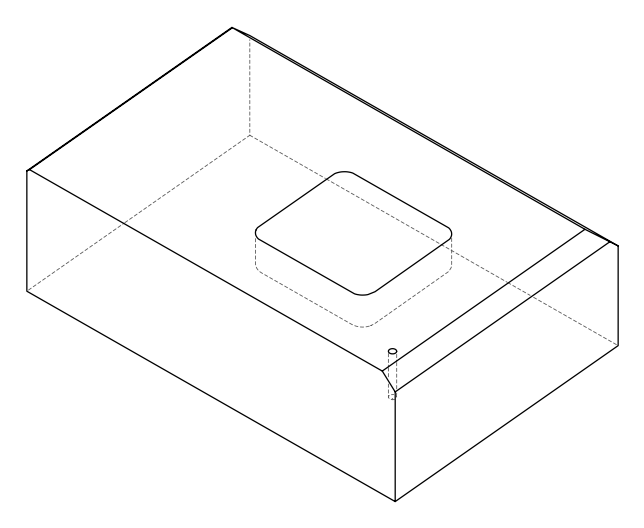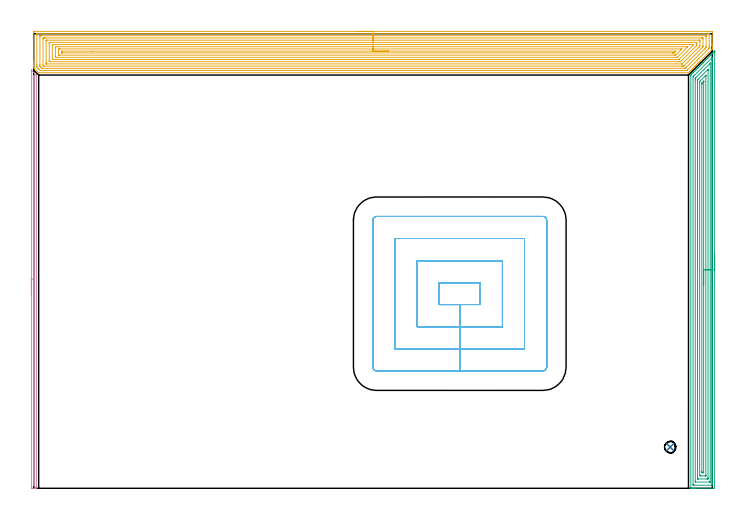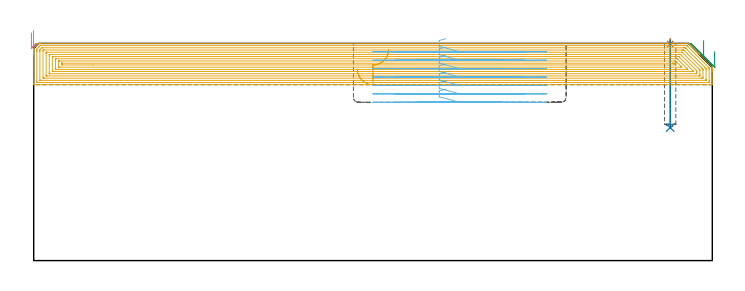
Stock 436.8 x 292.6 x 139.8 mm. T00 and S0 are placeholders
(PLAN: 6 operations, 3 tool changes, 68.6 min)
(1 SPOT_DRILL | STEP1POCKET | NXT0321_9005460120000 | 0.03 min | 0 mm3)
(2 DRILL_BLIND_HOLE_INTO_CENTER | STEP1POCKET | UGT0301_193 | 0.23 min | 2186 mm3)
(3 AREA_MILL | FG_CHAMFER_SURFACE | UGT0205_001 | 13.39 min | 33591 mm3)
(4 AREA_MILL_1 | FG_CHAMFER_SURFACE_1 | UGT0205_001 | 4.42 min | 1391 mm3)
(5 AREA_MILL_2 | FG_CHAMFER_SURFACE_2 | UGT0205_001 | 34.9 min | 152651 mm3)
(6 MILL_RECTANGULAR_POCKET | POCKET_RECTANGULAR_STRAIGHT | NXT0201_007 | Follow Part, ap 6.25, ae 75% | 15.6 min | 637506 mm3)
(TOOL NXT0321_9005460120000 | NC Spot Drill, 142deg, 12mm, Carbide, Uncoated | D12 PA142 FL30 Z2)
(TOOL UGT0301_193 | Twist Drill 7.3 mm | D7.3 PA118 FL66 Z2)
(TOOL UGT0205_001 | Chamfer Mill 20 x 3 x 45 deg. | D20 FL50 Z2)
(TOOL NXT0201_007 | ENDMILL 25mm [R216.25-25050GCK54P 1620] | D25 R3 FL54 Z5)
(OP 1 SPOT_DRILL)
G17 G21 G94 G90
T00 M6
G54
G17 G0 G90 X409.7 Y26.5 S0 M3
G43 Z149.8 H0
G94 G81 G98 Z139.486 F250. R142.8
G80
M5
M2
(OP 2 DRILL_BLIND_HOLE_INTO_CENTER)
G17 G21 G94 G90
T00 M6
G54
G17 G0 G90 X409.7 Y26.5 S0 M3
G43 Z149.8 H0
G94 G81 G98 Z85.6 F250. R141.8
G80
M5
M2
(OP 3 AREA_MILL)
G17 G21 G94 G90
T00 M6
G54
G17 G0 G90 X438.3 Y150.65 S1061 M3
G43 Z149.8 H0
Z134.5
G94 G1 Y150.612 Z133.628 F250.
Y150.498 Z132.763
Y150.309 Z131.912
Y150.047 Z131.08
Y149.713 Z130.274
Y149.31 Z129.5
Y148.841 Z128.764
Y148.31 Z128.072
Y147.721 Z127.429
Y147.078 Z126.84
Y146.386 Z126.308
Y145.65 Z125.84
Y144.876 Z125.437
Y144.07 Z125.103
Y143.238 Z124.841
Y142.386 Z124.652
Y141.522 Z124.538
Y140.65 Z124.5
Y0.6
X438.297 Y0.252 Z124.502
X438.292 Y0.01 Z124.506
X438.046 Y0. Z124.751
X426.209 Z136.585
X425.627 Z137.17
X425.321 Z137.475
X424.739 Z138.057
X424.433 Z138.362
X423.821 Z138.978
X423.375 Z139.424
X423.035 Z139.756
X423.002 Y0.009 Z139.788
X423. Y0.154 Z139.8
Y265.536
X423.007 Y266.001 Z139.793
X423.049 Y266.049 Z139.75
X423.545 Y266.547 Z139.251
X423.891 Y266.892 Z138.908
X424.089 Y267.089 Z138.711
X424.319 Y267.32 Z138.479
X424.433 Y267.435 Z138.363
X424.768 Y267.768 Z138.032
X424.989 Y267.989 Z137.811
X425.211 Y268.212 Z137.587
X425.321 Y268.323 Z137.475
X425.889 Y268.889 Z136.911
X426.103 Y269.104 Z136.695
X426.209 Y269.211 Z136.587
X426.653 Y269.654 Z136.146
X427.097 Y270.099 Z135.699
X427.542 Y270.542 Z135.258
X427.986 Y270.988 Z134.81
X428.43 Y271.43 Z134.37
X428.874 Y271.876 Z133.922
X429.318 Y272.318 Z133.481
X429.762 Y272.764 Z133.034
X429.969 Y272.969 Z132.83
X430.028 Y273.028 Z132.772
X430.65 Y273.652 Z132.146
X430.861 Y273.861 Z131.938
X430.904 Y273.904 Z131.896
X431.538 Y274.54 Z131.258
X431.781 Y274.781 Z131.019
X432.426 Y275.428 Z130.37
X432.657 Y275.657 Z130.143
X433.314 Y276.316 Z129.482
X433.534 Y276.534 Z129.266
X434.203 Y277.204 Z128.594
X434.41 Y277.41 Z128.39
X435.091 Y278.092 Z127.706
X435.287 Y278.287 Z127.513
X435.321 Y278.322 Z127.478
X435.979 Y278.98 Z126.818
X436.041 Y279.042 Z126.758
X436.213 Y279.214 Z126.586
X436.275 Y279.276 Z126.522
X436.336 Y279.337 Z126.463
X436.51 Y279.511 Z126.289
X436.571 Y279.572 Z126.226
X436.631 Y279.631 Z126.168
X436.808 Y279.808 Z125.991
X436.867 Y279.869 Z125.93
X436.926 Y279.926 Z125.873
X437.105 Y280.106 Z125.694
X437.163 Y280.165 Z125.634
X437.22 Y280.221 Z125.579
X437.402 Y280.403 Z125.397
X437.459 Y280.461 Z125.338
X437.515 Y280.516 Z125.284
X437.7 Y280.7 Z125.099
X437.755 Y280.757 Z125.042
X437.917 Y280.917 Z124.883
X437.998 Y280.998 Z124.802
X438.199 Y281.2 Z124.599
X438.294 Y281.295 Z124.503
X438.298 Y281.296 Z124.5
X438.299 Y281.295 Z124.499
X438.3 Y281.065 Z124.5
Y140.65
X436.886 Z125.914
X436.885 Y2.365 Z125.915
X436.867 Y2.01 Z125.933
X436.36 Y2.001 Z126.44
X425.321 Y2. Z137.479
X424.814 Y2.001 Z137.986
X424.433 Y2.01 Z138.367
X424.415 Y2.384 Z138.385
X424.414 Y2.402 Z138.386
X424.415 Y264.662 Z138.385
X424.433 Y264.971 Z138.367
X424.71 Y265.257 Z138.09
X424.985 Y265.536 Z137.815
X436.582 Y277.132 Z126.218
X436.726 Y277.273 Z126.074
X436.867 Y277.405 Z125.933
X436.885 Y277.132 Z125.915
X436.886 Y277.114
Y140.65 Z125.914
X435.472 Z127.328
Y4.168
X435.471 Y4.072 Z127.329
X435.468 Y4.025 Z127.332
X435.466 Y4.01 Z127.334
X435.425 Y4.006 Z127.375
X435.257 Y4. Z127.543
X426.042 Y4.001 Z136.758
X425.931 Y4.005 Z136.869
X425.846 Y4.01 Z136.954
X425.835 Y4.043 Z136.965
X425.832 Y4.168 Z136.968
X425.829 Y4.55 Z136.971
Y262.859
X425.83 Y263.241 Z136.97
X425.835 Y263.752 Z136.965
X425.844 Y263.933 Z136.956
X425.934 Y264.028 Z136.866
X426.209 Y264.31 Z136.591
X435.463 Y273.564 Z127.337
X435.466 Z127.334
X435.467 Z127.333
X435.47 Y273.325 Z127.33
X435.471 Y273.182 Z127.329
X435.472 Y140.65 Z127.328
X434.057 Z128.743
Y6.844
X434.051 Y6.104 Z128.749
X434.043 Y6.01 Z128.757
X433.944 Y6.006 Z128.856
X433.735 Y6.002 Z129.065
X433.314 Y6. Z129.486
X427.938 Z134.862
X427.547 Y6.002 Z135.253
X427.352 Y6.006 Z135.448
X427.26 Y6.01 Z135.54
X427.25 Y6.07 Z135.55
X427.244 Y6.697 Z135.556
X427.243 Y6.844 Z135.557
Y261.967
X427.247 Y262.71 Z135.553
X427.25 Y262.859 Z135.55
X427.26 Y262.899 Z135.54
X427.297 Y262.942 Z135.503
X427.365 Y263.014 Z135.435
X427.468 Y263.119 Z135.332
X427.598 Y263.249 Z135.202
X433.891 Y269.542 Z128.909
X433.958 Y269.607 Z128.842
X434.016 Y269.66 Z128.784
X434.047 Y269.687 Z128.753
X434.05 Y269.642 Z128.75
X434.056 Y269.251 Z128.744
X434.057 Y269.104 Z128.743
Y268.981
Y140.65
X432.643 Z130.157
Y8.41
X432.641 Y8.192 Z130.159
X432.637 Y8.048 Z130.163
X432.635 Y8.009 Z130.165
X432.621 Y8.006 Z130.179
X432.583 Y8.003 Z130.217
X432.426 Y8.001 Z130.374
X432.163 Y8. Z130.637
X429.762 Z133.038
X429.498 Y8.001 Z133.302
X428.874 Y8.007 Z133.926
X428.672 Y8.01 Z134.128
X428.662 Y8.41 Z134.138
X428.659 Y8.628 Z134.141
X428.657 Y8.846 Z134.143
Y261.293
X428.659 Y261.63 Z134.141
X428.662 Y261.798 Z134.138
X428.664 Y261.837 Z134.136
X428.683 Y261.873 Z134.117
X428.767 Y261.967 Z134.033
X429.265 Y262.467 Z133.535
X432.426 Y265.628 Z130.374
X432.473 Y265.674 Z130.327
X432.565 Y265.762 Z130.235
X432.627 Y265.817 Z130.173
X432.638 Y265.822 Z130.162
X432.639 Y265.814 Z130.161
X432.642 Y265.753 Z130.158
X432.643 Y265.536 Z130.157
Y265.318
Y140.65
X431.229 Z131.571
X431.228 Y10.412 Z131.572
X431.227 Y10.121 Z131.573
X431.225 Y10.049 Z131.576
X431.223 Y10.02 Z131.577
X431.196 Y10.01 Z131.604
X431.057 Y10.004 Z131.743
X430.65 Y10.002 Z132.15
X430.169 Y10.003 Z132.631
X430.089 Y10.01 Z132.711
X430.078 Y10.015 Z132.722
X430.075 Y10.04 Z132.725
X430.073 Y10.1 Z132.727
X430.071 Y10.412 Z132.729
Y10.994
X430.072 Y259.872 Z132.728
X430.073 Y260.183 Z132.727
X430.077 Y260.759 Z132.723
X430.088 Y260.829 Z132.712
X430.138 Y260.882 Z132.662
X430.324 Y261.075 Z132.476
X431.216 Y261.967 Z131.584
X431.219 Y261.968 Z131.581
X431.222 Y261.967 Z131.578
X431.224 Y261.947 Z131.576
X431.228 Y261.387 Z131.572
X431.229 Y140.65 Z131.571
Y139.778 Z131.609
Y138.913 Z131.723
Y138.062 Z131.912
Y137.23 Z132.174
Y136.424 Z132.508
Y135.65 Z132.911
Y134.914 Z133.38
Y134.222 Z133.911
Y133.579 Z134.5
Y132.99 Z135.143
Y132.458 Z135.835
Y131.99 Z136.571
Y131.587 Z137.345
Y131.253 Z138.151
Y130.991 Z138.983
Y130.802 Z139.835
Y130.688 Z140.7
Y130.65 Z141.571
G0 Z149.8
M5
M2
(OP 4 AREA_MILL_1)
G17 G21 G94 G90
T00 M6
G54
G17 G0 G90 X-1.5 Y124.6 S1061 M3
G43 Z149.8 H0
Z146.6
G94 G1 Y124.638 Z145.728 F250.
Y124.752 Z144.864
Y124.941 Z144.012
Y125.203 Z143.18
Y125.537 Z142.374
Y125.94 Z141.6
Y126.408 Z140.864
Y126.94 Z140.172
Y127.529 Z139.529
Y128.172 Z138.94
Y128.864 Z138.408
Y129.6 Z137.94
Y130.374 Z137.537
Y131.18 Z137.203
Y132.012 Z136.941
Y132.864 Z136.752
Y133.728 Z136.638
Y134.6 Z136.6
Y269.109
X-1.495 Y269.179 Z136.603
X-1.494 Y269.183
X-1.46 Y269.161 Z136.638
X1.513 Y266.187 Z139.613
X1.663 Y266.035 Z139.758
X1.696 Y265.995 Z139.789
X1.7 Y265.904 Z139.8
Y0.17
X1.697 Y0.01 Z139.788
X1.59 Y0.004 Z139.682
X1.476 Y0. Z139.575
X1.196 Z139.296
X0.535 Z138.63
X-0.666 Z137.431
X-1.075 Z137.02
X-1.205 Y0.003 Z136.889
X-1.493 Y0.01 Z136.602
X-1.497 Y0.317 Z136.601
X-1.499 Y0.616
X-1.5 Y134.6 Z136.6
X-0.086 Z138.014
Y265.011
X-0.085 Y265.187 Z138.015
X-0.083 Y265.275 Z138.017
X-0.08 Y265.316 Z138.02
X-0.079 Y265.317 Z138.021
X-0.065 Y265.306 Z138.035
X0.229 Y265.011 Z138.329
X0.279 Y264.945 Z138.379
X0.281 Y264.886 Z138.381
X0.283 Y264.755 Z138.383
X0.285 Y264.374 Z138.385
X0.286 Y264.118 Z138.386
X0.285 Y2.659 Z138.385
X0.284 Y2.403 Z138.384
X0.283 Y2.253 Z138.383
X0.279 Y2.019 Z138.379
X0.052 Y2.005 Z138.152
X-0.055 Y2.008 Z138.045
X-0.077 Y2.01 Z138.023
X-0.08 Y2.048 Z138.02
X-0.083 Y2.144 Z138.017
X-0.085 Y2.403 Z138.015
X-0.086 Y2.784 Z138.014
Y134.6
Y135.472 Z138.052
Y136.336 Z138.166
Y137.188 Z138.355
Y138.02 Z138.617
Y138.826 Z138.951
Y139.6 Z139.354
Y140.336 Z139.823
Y141.028 Z140.354
Y141.671 Z140.943
Y142.26 Z141.586
Y142.792 Z142.278
Y143.26 Z143.014
Y143.663 Z143.788
Y143.997 Z144.594
Y144.259 Z145.426
Y144.448 Z146.278
Y144.562 Z147.143
Y144.6 Z148.014
G0 Z149.8
M5
M2
(OP 5 AREA_MILL_2)
G17 G21 G94 G90
T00 M6
G54
G17 G0 G90 X208.4 Y294.1 S1061 M3
G43 Z149.8 H0
Z123.2
G94 G1 X208.438 Z122.328 F250.
X208.552 Z121.464
X208.741 Z120.612
X209.003 Z119.78
X209.337 Z118.974
X209.74 Z118.2
X210.208 Z117.464
X210.74 Z116.772
X211.329 Z116.129
X211.972 Z115.54
X212.664 Z115.008
X213.4 Z114.54
X214.174 Z114.137
X214.98 Z113.803
X215.812 Z113.541
X216.664 Z113.352
X217.528 Z113.238
X218.4 Z113.2
X436.168
X436.576 Y294.096 Z113.202
X436.79 Y294.092 Z113.206
X436.8 Y293.875 Z113.423
Y285.661 Z121.633
Y284.258 Z123.038
Y283.893 Z123.401
Y283.114 Z124.184
Y283.01 Z124.288
X436.798 Y282.813 Z124.484
X436.794 Y282.797 Z124.501
X436.788 Y282.789 Z124.51
X436.765 Y282.764 Z124.535
X436.57 Y282.568 Z124.728
X436.466 Y282.465 Z124.833
X436.256 Y282.256 Z125.044
X428.805 Y274.805 Z132.494
X428.762 Y274.761 Z132.537
X428.716 Y274.715 Z132.584
X428.514 Y274.514 Z132.785
X428.467 Y274.466 Z132.831
X428.417 Y274.417 Z132.882
X428.223 Y274.223 Z133.076
X428.173 Y274.171 Z133.126
X428.119 Y274.119 Z133.18
X427.932 Y273.931 Z133.368
X427.878 Y273.877 Z133.42
X427.821 Y273.821 Z133.478
X427.641 Y273.64 Z133.659
X427.584 Y273.582 Z133.715
X427.523 Y273.523 Z133.776
X427.349 Y273.349 Z133.95
X427.289 Y273.287 Z134.009
X426.613 Y272.613 Z134.687
X426.405 Y272.404 Z134.893
X425.759 Y271.759 Z135.541
X425.522 Y271.52 Z135.776
X424.905 Y270.905 Z136.394
X424.84 Y270.84 Z136.459
X424.638 Y270.636 Z136.66
X424.052 Y270.052 Z137.248
X423.946 Y269.945 Z137.353
X423.754 Y269.752 Z137.544
X423.198 Y269.198 Z138.102
X422.87 Y268.868 Z138.428
X422.344 Y268.344 Z138.956
X421.986 Y267.985 Z139.312
X421.501 Y267.501 Z139.798
X421.499
X421.489 Y267.5 Z139.8
X3.315
X3.205 Y267.505 Z139.79
X3.16 Y267.542 Z139.755
X3.025 Y267.675 Z139.625
X0.185 Y270.515 Z136.783
X0.066 Y270.636 Z136.662
X0.01 Y270.695 Z136.602
X0.001 Y270.999 Z136.295
X0. Y271.365 Z135.934
Y271.674 Z135.626
Y272.404 Z134.892
Y273.652 Z133.645
Y275.055 Z132.241
Y293.356 Z113.942
X0.003 Y293.615 Z113.682
X0.009 Y294.092 Z113.206
X0.146 Y294.095 Z113.203
X0.632 Y294.1 Z113.2
X218.4
Y292.686 Z114.614
X434.427 Y292.685 Z114.615
X434.775 Y292.679 Z114.621
X434.79 Y292.566 Z114.734
X434.797 Y292.319 Z114.981
X434.799 Y291.848 Z115.452
X434.8 Y291.432 Z115.868
Y284.362 Z122.938
X434.798 Y283.893 Z123.407
X434.795 Y283.483 Z123.817
X434.786 Y283.248 Z124.052
X434.557 Y283.01 Z124.29
X434.47 Y282.92 Z124.38
X420.965 Y269.415 Z137.885
X420.689 Y269.141 Z138.159
X420.478 Y268.938 Z138.362
X420.461 Y268.923 Z138.377
X420.44 Y268.92 Z138.38
X420.388 Y268.917 Z138.383
X420.282 Y268.915 Z138.385
X4.421
X4.315 Y268.916 Z138.384
X4.263 Y268.919 Z138.381
X4.241 Y268.921 Z138.379
X4.209 Y268.947 Z138.353
X3.398 Y269.752 Z137.548
X3.315 Y269.835 Z137.465
X2.514 Y270.636 Z136.664
X2.42 Y270.73 Z136.57
X2.033 Y271.129 Z136.171
X2.01 Y271.52 Z135.78
X2.003 Y271.933 Z135.367
X2.001 Y272.404 Z134.896
X2. Y272.819 Z134.481
X2.001 Y291.848 Z115.452
X2.003 Y292.26 Z115.04
X2.01 Y292.672 Z114.628
X2.42 Y292.684 Z114.616
X2.468 Y292.685 Z114.615
X218.4 Y292.686 Z114.614
Y291.272 Z116.028
X432.28 Y291.271 Z116.029
X432.591 Y291.27 Z116.03
X432.695 Y291.268 Z116.032
X432.775 Y291.265 Z116.035
X432.79 Y291.261 Z116.039
X432.794 Y291.229 Z116.071
X432.797 Y291.17 Z116.13
X432.799 Y290.964 Z116.336
X432.8 Y290.757 Z116.543
X432.799 Y284.571 Z122.729
X432.791 Y283.893 Z123.407
X432.788 Y283.699 Z123.601
X432.591 Y283.493 Z123.807
X431.905 Y282.804 Z124.496
X419.902 Y270.802 Z136.498
X419.733 Y270.636 Z136.664
X419.452 Y270.363 Z136.937
X419.406 Y270.335 Z136.965
X419.331 Y270.333 Z136.967
X419.176 Y270.331 Z136.969
X418.593 Y270.329 Z136.971
X418.282 Y270.328 Z136.972
X5.414 Y270.329 Z136.971
X5.337 Y270.33 Z136.97
X5.299 Y270.333 Z136.967
X5.284 Y270.335 Z136.965
X5.255 Y270.357 Z136.943
X5.103 Y270.498 Z136.802
X4.964 Y270.636 Z136.664
X4.209 Y271.394 Z135.906
X4.091 Y271.52 Z135.78
X4.01 Y271.625 Z135.675
X4.004 Y271.722 Z135.578
X4.001 Y272.404 Z134.896
X4. Y272.61 Z134.69
X4.001 Y291.169 Z116.131
X4.006 Y291.239 Z116.061
X4.01 Y291.26 Z116.04
X4.018 Y291.265 Z116.035
X4.054 Y291.267 Z116.033
X4.209 Y291.27 Z116.03
X4.792 Y291.271 Z116.029
X5.103 Y291.272 Z116.028
X218.4
Y289.857 Z117.443
X429.908
X430.134 Y289.856 Z117.444
X430.667 Y289.852 Z117.448
X430.79 Y289.85 Z117.45
X430.794 Y289.637 Z117.663
X430.8 Y289.199 Z118.101
Y284.78 Z122.52
X430.79 Y284.337 Z122.963
X430.772 Y284.132 Z123.168
X430.67 Y284.024 Z123.276
X430.543 Y283.893 Z123.407
X430.228 Y283.577 Z123.723
X429.908 Y283.256 Z124.044
X418.67 Y272.02 Z135.28
X418.54 Y271.891 Z135.409
X418.432 Y271.79 Z135.51
X418.399 Y271.76 Z135.54
X418.363 Y271.75 Z135.55
X418.282 Y271.747 Z135.553
X418.055 Y271.744 Z135.556
X417.387 Y271.743 Z135.557
X417.162
X6.666
X6.4 Y271.747 Z135.553
X6.335 Y271.75 Z135.55
X6.306 Y271.754 Z135.546
X6.279 Y271.779 Z135.521
X6.203 Y271.853 Z135.447
X6.073 Y271.987 Z135.313
X6.01 Y272.074 Z135.226
X6.006 Y272.182 Z135.118
X6. Y272.401 Z134.899
Y289.194 Z118.106
X6.006 Y289.637 Z117.663
X6.01 Y289.85 Z117.45
X6.227 Y289.853 Z117.447
X6.892 Y289.857 Z117.443
X7.118
X218.4
Y288.443 Z118.857
X428.252 Y288.442 Z118.858
X428.516 Y288.44 Z118.86
X428.692 Y288.436 Z118.864
X428.791 Y288.43 Z118.87
X428.793 Y288.408 Z118.892
X428.796 Y288.312 Z118.988
X428.8 Y287.64 Z119.66
Y287.429 Z119.871
X428.799 Y284.99 Z122.31
X428.795 Y284.777 Z122.523
X428.79 Y284.611 Z122.689
X428.687 Y284.497 Z122.803
X428.548 Y284.353 Z122.947
X428.119 Y283.917 Z123.383
X417.438 Y273.237 Z134.063
X417.387 Y273.189 Z134.111
X417.358 Y273.168 Z134.132
X417.338 Y273.164 Z134.136
X417.292 Y273.16 Z134.14
X417.197 Y273.158 Z134.142
X413.439 Y273.157 Z134.143
X8.549 Y273.158 Z134.142
X8.284 Y273.16 Z134.14
X8.109 Y273.164 Z134.136
X8.009 Y273.169 Z134.131
X8.007 Y273.192 Z134.108
X8.004 Y273.287 Z134.013
X8. Y273.96 Z133.34
Y274.171 Z133.129
X8.001 Y288.101 Z119.199
X8.003 Y288.312 Z118.988
X8.007 Y288.396 Z118.904
X8.009 Y288.432 Z118.868
X8.152 Y288.436 Z118.864
X8.416 Y288.441 Z118.859
X8.549 Y288.443 Z118.857
X218.4
Y287.029 Z120.271
X425.841
X426.331 Y287.027 Z120.273
X426.741 Y287.023 Z120.277
X426.79 Y287.021 Z120.279
X426.796 Y286.969 Z120.331
X426.799 Y286.545 Z120.755
X426.8 Y286.081 Z121.219
X426.799 Y285.661 Z121.639
X426.797 Y285.2 Z122.1
X426.79 Y285.093 Z122.207
X426.785 Y285.045 Z122.255
X426.753 Y285.01 Z122.29
X426.528 Y284.777 Z122.523
X416.651 Y274.899 Z132.401
X416.493 Y274.742 Z132.558
X416.373 Y274.629 Z132.671
X416.33 Y274.59 Z132.71
X416.289 Y274.578 Z132.722
X416.085 Y274.575 Z132.725
X415.599 Y274.572 Z132.728
X415.194 Y274.571 Z132.729
X10.959
X10.469 Y274.573 Z132.727
X10.059 Y274.577 Z132.723
X10.01 Y274.579 Z132.721
X10.004 Y274.631 Z132.669
X10.001 Y275.055 Z132.245
X10. Y275.519 Z131.781
Y286.124 Z121.176
X10.003 Y286.545 Z120.755
X10.007 Y287.001 Z120.299
X10.017 Y287.022 Z120.278
X10.042 Y287.024 Z120.276
X10.102 Y287.027 Z120.273
X10.224 Y287.028 Z120.272
X10.469 Y287.029 Z120.271
X218.4
Y285.615 Z121.685
X424.59 Y285.614 Z121.686
X424.731 Y285.609 Z121.691
X424.791 Y285.606 Z121.694
X424.792 Y285.584 Z121.716
X424.791 Y285.555 Z121.745
X424.779 Y285.488 Z121.812
X424.75 Y285.455 Z121.845
X424.649 Y285.349 Z121.951
X424.542 Y285.239 Z122.061
X415.599 Y276.296 Z131.004
X415.417 Y276.118 Z131.182
X415.311 Y276.018 Z131.282
X415.282 Y275.992 Z131.308
X415.234 Y275.99 Z131.31
X415.128 Y275.988 Z131.312
X414.704 Y275.985 Z131.315
X414.658
X12.211
X12.056 Y275.988 Z131.312
X12.02 Y275.991 Z131.309
X12.01 Y275.993 Z131.307
X12.006 Y276.004 Z131.296
X12.002 Y276.036 Z131.264
X12.001 Y276.068 Z131.232
X12. Y276.194 Z131.106
X12.001 Y285.287 Z122.013
X12.004 Y285.457 Z121.843
X12.01 Y285.592 Z121.708
X12.015 Y285.609 Z121.691
X12.021 Y285.611 Z121.689
X12.046 Y285.613 Z121.687
X12.258 Y285.615 Z121.685
X12.305
X218.4
Y284.2 Z123.1
X420.07
X420.655 Y284.199 Z123.101
X420.785 Y284.198 Z123.102
X420.965 Y284.193 Z123.107
X421.024 Y284.181 Z123.119
X420.995 Y284.147 Z123.153
X420.965 Y284.112 Z123.188
X414.56 Y277.707 Z129.593
X414.309 Y277.46 Z129.84
X414.269 Y277.423 Z129.877
X414.251 Y277.41 Z129.89
X414.223 Y277.406 Z129.894
X414.118 Y277.402 Z129.898
X413.81 Y277.4 Z129.9
X14.941
X14.354 Y277.403 Z129.897
X14.047 Y277.407 Z129.893
X14.007 Y277.707 Z129.593
X14.002 Y277.75 Z129.55
X14. Y278.59 Z128.71
Y283.055 Z124.245
X14.003 Y283.893 Z123.407
X14.005 Y283.935 Z123.365
X14.047 Y284.193 Z123.107
X14.632 Y284.198 Z123.102
X15.835 Y284.2 Z123.1
X218.4
Y282.786 Z124.514
X416.72 Y282.785 Z124.515
X417.027 Y282.782 Z124.518
X417.116 Y282.779 Z124.521
X417.166 Y282.774 Z124.526
X417.133 Y282.737 Z124.563
X417.035 Y282.633 Z124.667
X416.956 Y282.552 Z124.748
X416.53 Y282.126 Z125.174
X413.81 Y279.406 Z127.894
X413.396 Y278.999 Z128.301
X413.232 Y278.84 Z128.46
X413.204 Y278.82 Z128.48
X413.166 Y278.818 Z128.482
X413.083 Y278.816 Z128.484
X412.916 Y278.814 Z128.486
X412.69
X16.73
X16.503 Y278.815 Z128.485
X16.033 Y278.82 Z128.48
X16.013
X16.009 Y278.845 Z128.455
X16.004 Y278.911 Z128.389
X16.001 Y279.044 Z128.256
Y282.486 Z124.814
X16.003 Y282.666 Z124.634
X16.007 Y282.756 Z124.544
X16.01 Y282.775 Z124.525
X16.02 Y282.779 Z124.521
X16.065 Y282.782 Z124.518
X16.73 Y282.786 Z124.514
X16.956
X218.4
Y281.372 Z125.928
X412.916 Y281.371 Z125.929
X413.048 Y281.37 Z125.93
X413.293 Y281.365 Z125.935
X413.185 Y281.242 Z126.058
X413.055 Y281.105 Z126.195
X412.916 Y280.962 Z126.338
X412.612 Y280.658 Z126.642
X412.309 Y280.358 Z126.942
X412.211 Y280.265 Z127.035
X412.183 Y280.24 Z127.06
X412.147 Y280.234 Z127.066
X412.022 Y280.232 Z127.068
X411.259 Y280.228 Z127.072
X411.127
X18.387
X18.123 Y280.23 Z127.07
X18.049 Y280.232 Z127.068
X18.01 Y280.235 Z127.065
X18.008 Y280.241 Z127.059
X18.003 Y280.285 Z127.015
X18.001 Y280.358 Z126.942
Y280.869 Z126.431
X18.007 Y281.242 Z126.058
X18.01 Y281.363 Z125.937
X18.255 Y281.369 Z125.931
X18.387 Y281.371 Z125.929
X37.948 Y281.372 Z125.928
X218.4
X219.272 Z125.966
X220.136 Z126.08
X220.988 Z126.269
X221.82 Z126.531
X222.626 Z126.865
X223.4 Z127.268
X224.136 Z127.736
X224.828 Z128.268
X225.471 Z128.857
X226.06 Z129.5
X226.592 Z130.192
X227.06 Z130.928
X227.463 Z131.702
X227.797 Z132.508
X228.059 Z133.34
X228.248 Z134.191
X228.362 Z135.056
X228.4 Z135.928
G0 Z149.8
M5
M2
(OP 6 MILL_RECTANGULAR_POCKET)
G17 G21 G94 G90
T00 M6
G54
G17 G0 G90 X265.252 Y132.25 S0 M3
G43 Z149.8 H1
Z142.8
G94 G1 X261.05 Z141.674 F250.
Y118.25 Z137.923
X274.25 Z134.386
X287.45 F500.
Y132.25
X261.05
Y118.25
X274.25
Y104.
X301.7
Y146.5
X246.8
Y104.
X274.25
Y89.75
X315.95
Y160.75
X232.55
Y89.75
X274.25
Y75.5
X327.7
G3 X330.2 Y78. R2.5
G1 Y172.5
G3 X327.7 Y175. R2.5
G1 X220.8
G3 X218.3 Y172.5 R2.5
G1 Y78.
G3 X220.8 Y75.5 R2.5
G1 X274.25
X275.25
G0 X265.252 Y132.25 Z137.386
G1 X261.05 Z136.26 F250.
Y118.25 Z132.508
X274.25 Z128.971
X287.45 F500.
Y132.25
X261.05
Y118.25
X274.25
Y104.
X301.7
Y146.5
X246.8
Y104.
X274.25
Y89.75
X315.95
Y160.75
X232.55
Y89.75
X274.25
Y75.5
X327.7
G3 X330.2 Y78. R2.5
G1 Y172.5
G3 X327.7 Y175. R2.5
G1 X220.8
G3 X218.3 Y172.5 R2.5
G1 Y78.
G3 X220.8 Y75.5 R2.5
G1 X274.25
X275.25
G0 X265.252 Y132.25 Z131.971
G1 X261.05 Z130.845 F250.
Y118.25 Z127.094
X274.25 Z123.557
X287.45 F500.
Y132.25
X261.05
Y118.25
X274.25
Y104.
X301.7
Y146.5
X246.8
Y104.
X274.25
Y89.75
X315.95
Y160.75
X232.55
Y89.75
X274.25
Y75.5
X327.7
G3 X330.2 Y78. R2.5
G1 Y172.5
G3 X327.7 Y175. R2.5
G1 X220.8
G3 X218.3 Y172.5 R2.5
G1 Y78.
G3 X220.8 Y75.5 R2.5
G1 X274.25
X275.25
G0 X265.252 Y132.25 Z126.557
G1 X261.05 Z125.431 F250.
Y118.25 Z121.68
X274.25 Z118.143
X287.45 F500.
Y132.25
X261.05
Y118.25
X274.25
Y104.
X301.7
Y146.5
X246.8
Y104.
X274.25
Y89.75
X315.95
Y160.75
X232.55
Y89.75
X274.25
Y75.5
X327.7
G3 X330.2 Y78. R2.5
G1 Y172.5
G3 X327.7 Y175. R2.5
G1 X220.8
G3 X218.3 Y172.5 R2.5
G1 Y78.
G3 X220.8 Y75.5 R2.5
G1 X274.25
X275.25
G0 X265.252 Y132.25 Z121.143
G1 X261.05 Z120.017 F250.
Y118.25 Z116.265
X274.25 Z112.729
X287.45 F500.
Y132.25
X261.05
Y118.25
X274.25
Y104.
X301.7
Y146.5
X246.8
Y104.
X274.25
Y89.75
X315.95
Y160.75
X232.55
Y89.75
X274.25
Y75.5
X327.7
G3 X330.2 Y78. R2.5
G1 Y172.5
G3 X327.7 Y175. R2.5
G1 X220.8
G3 X218.3 Y172.5 R2.5
G1 Y78.
G3 X220.8 Y75.5 R2.5
G1 X274.25
X275.25
G0 X265.252 Y132.25 Z115.729
G1 X261.05 Z114.602 F250.
Y118.25 Z110.851
X274.25 Z107.314
X287.45 F500.
Y132.25
X261.05
Y118.25
X274.25
Y104.
X301.7
Y146.5
X246.8
Y104.
X274.25
Y89.75
X315.95
Y160.75
X232.55
Y89.75
X274.25
Y75.5
X327.7
G3 X330.2 Y78. R2.5
G1 Y172.5
G3 X327.7 Y175. R2.5
G1 X220.8
G3 X218.3 Y172.5 R2.5
G1 Y78.
G3 X220.8 Y75.5 R2.5
G1 X274.25
X275.25
G0 X265.252 Y132.25 Z110.314
G1 X261.05 Z109.188 F250.
Y118.25 Z105.437
X274.25 Z101.9
X287.45 F500.
Y132.25
X261.05
Y118.25
X274.25
Y104.
X301.7
Y146.5
X246.8
Y104.
X274.25
Y89.75
X315.95
Y160.75
X232.55
Y89.75
X274.25
Y75.5
X327.7
G3 X330.2 Y78. R2.5
G1 Y172.5
G3 X327.7 Y175. R2.5
G1 X220.8
G3 X218.3 Y172.5 R2.5
G1 Y78.
G3 X220.8 Y75.5 R2.5
G1 X274.25
X275.25
G0 Z149.8
M5
M2
